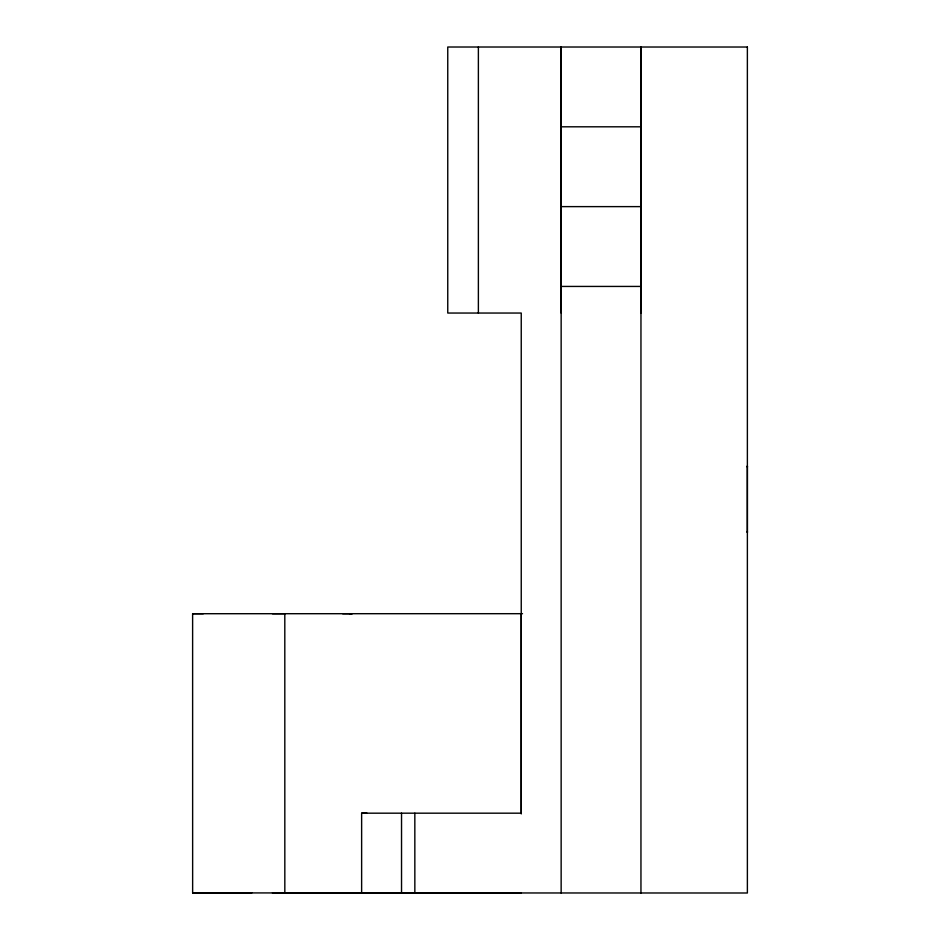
<?xml version="1.0" encoding="UTF-8"?>
<svg xmlns="http://www.w3.org/2000/svg" width="940" height="940" viewBox="0 0 940 940"><rect width="100%" height="100%" fill="white"/><g stroke="black" fill="none" stroke-linecap="round" stroke-linejoin="round"><path stroke-width="1.41" d="M521.254 813.923L521.254 613.667M561.145 892.988L561.145 47.012L561.145 313.032M640.951 892.988L640.962 47.012L640.951 313.032M747.37 467.145L747.37 466.017L747.37 532.522L747.37 531.382M747.37 47.012L747.382 893L192.641 892.918L192.618 613.714L203.31 613.714M349.515 613.714L352.241 613.702L342.654 613.714M192.641 892.918L251.791 892.906M747.382 47.024L447.757 47.012L447.757 313.044L521.242 313.044L521.242 813.182L361.63 813.182L361.63 892.988M561.145 126.806L640.951 126.806M561.145 206.624L640.951 206.624M561.145 286.43L640.951 286.43M272.424 613.726L284.808 613.714L284.832 892.918L272.436 892.93M522.523 613.691L192.618 613.714M361.63 813.182L366.976 813.182M284.832 892.918L521.254 892.859L414.846 893L414.834 813.182M478.378 47.012L478.378 313.044M401.533 813.182L401.533 892.988M352.253 892.906L349.539 892.906L352.253 892.906"/></g></svg>
